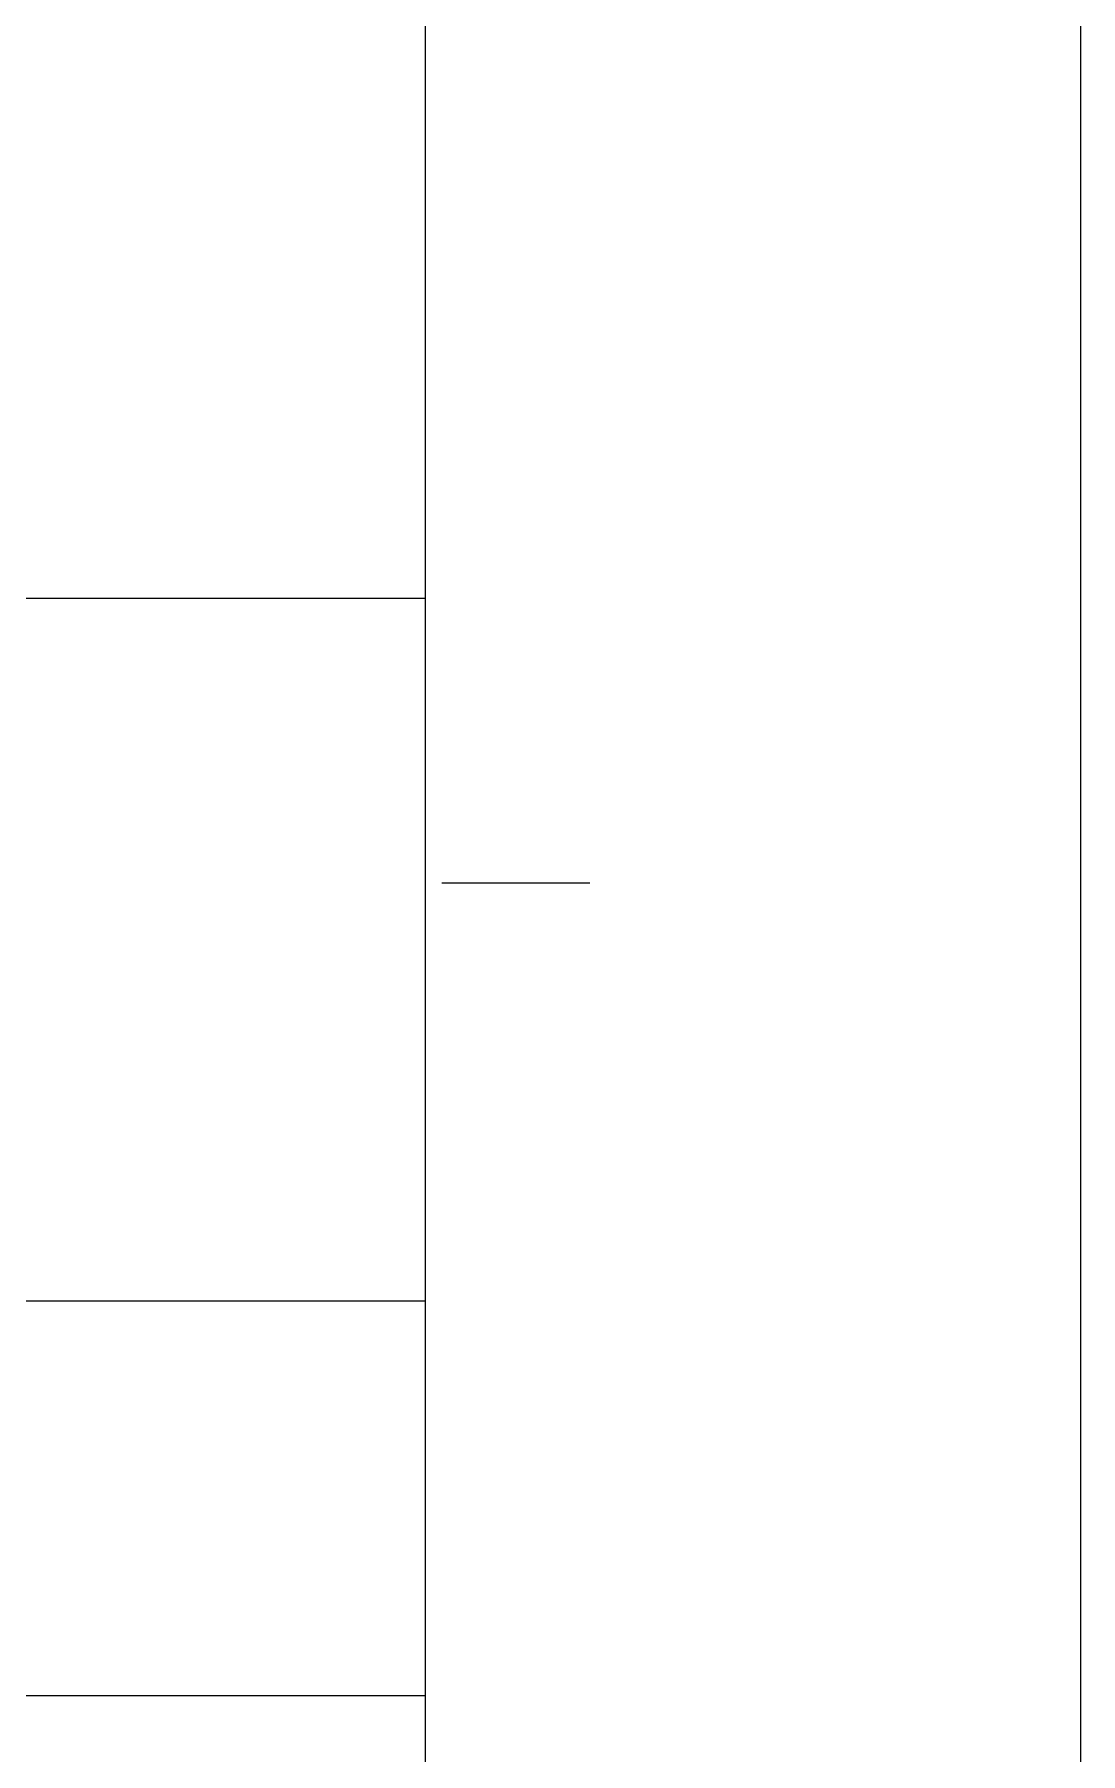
# Model space of a CAD drawing. Header units: inches. Extents: x 2106 to 2947, y -14 to 580.
# Drawn here: x 2907.2 to 2947.2, y 52 to 117.8 of the extents above; entities that cross this region are included whole.
import ezdxf

# ---------------------------------------------------------------- set-up
doc = ezdxf.new("R2010")
doc.units = ezdxf.units.IN
doc.header["$MEASUREMENT"] = 0
doc.layers.add('BG 0 -1', color=7, linetype='Continuous')

msp = doc.modelspace()

# ---------------------------------------------------------------- linework, layer by layer
at = {"layer": 'BG 0 -1', "color": 7, "linetype": 'Continuous', "lineweight": 9}
for p, q in [((2947.237, 580.172), (2947.237, -13.828)), ((2922.169, 4.28), (2922.169, 562.919)), ((2772.901, 96.213), (2922.169, 96.213)), ((2922.794, 85.314), (2928.453, 85.314)), ((2772.901, 69.315), (2922.169, 69.315)), ((2772.901, 54.203), (2922.169, 54.203))]:
    msp.add_line(p, q, dxfattribs=at)

doc.saveas('drawing.dxf')
